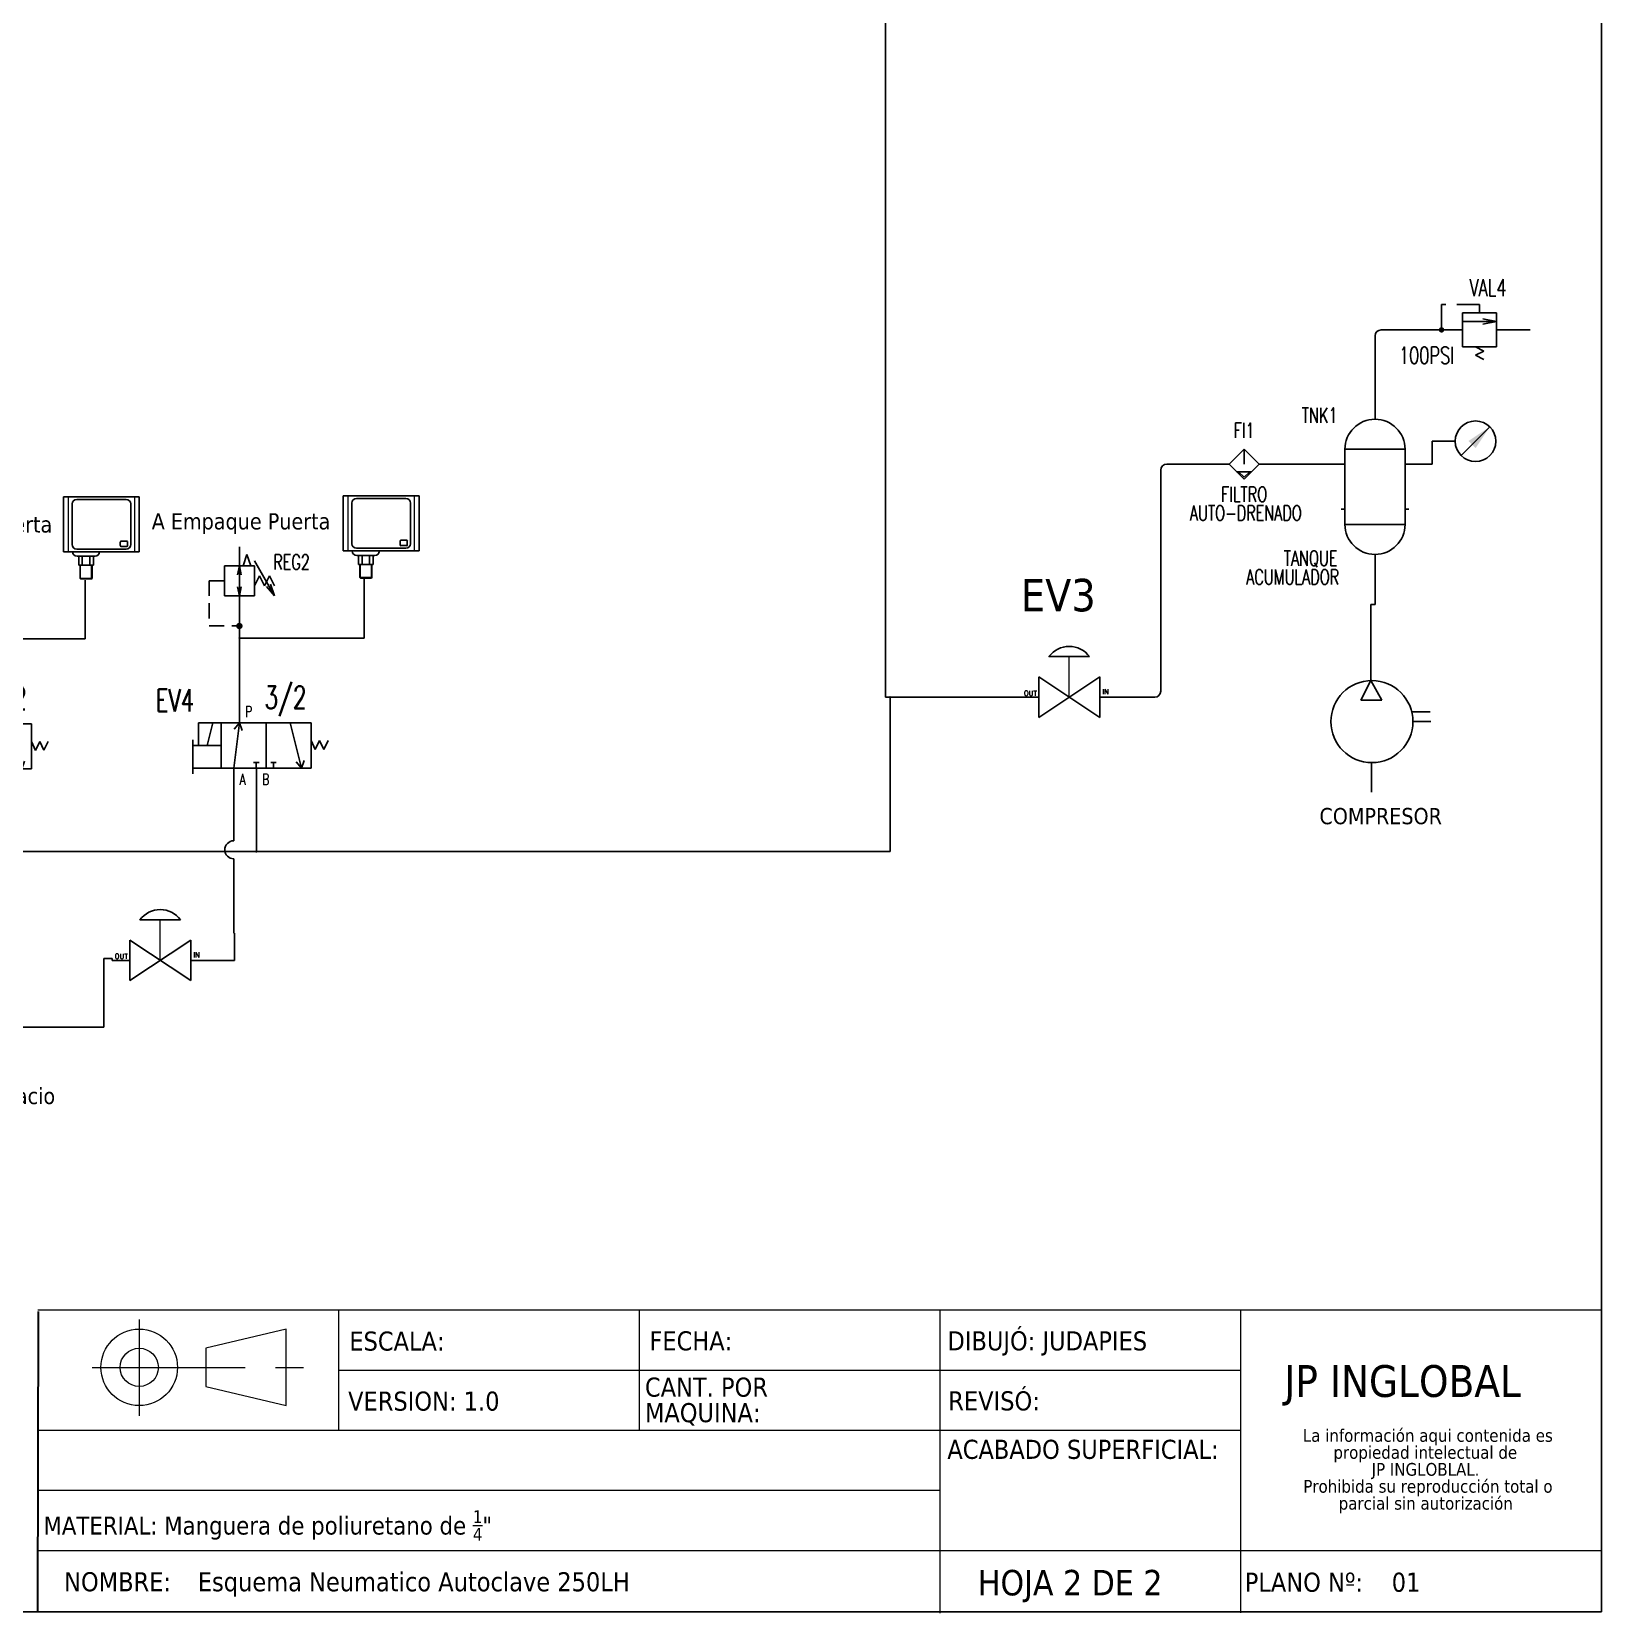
# Model space of a CAD drawing. Header units: millimetres. Extents: x -66 to 265, y 10 to 221.
# Drawn here: x 134.5 to 265, y 9.9 to 141.4 of the extents above; entities that cross this region are included whole.
import ezdxf
from ezdxf.enums import TextEntityAlignment as Align

# ---------------------------------------------------------------- set-up
doc = ezdxf.new("R2010")
doc.units = ezdxf.units.MM
for name, pattern in [('CENTERX2', [20.32, 12.7, -2.54, 2.54, -2.54]), ('DASHED', [0.1875, 0.125, -0.0625]), ('PHANTOM', [12.7, 6.35, -1.27, 1.27, -1.27, 1.27, -1.27])]:
    doc.linetypes.add(name, pattern=pattern)
for name, color, linetype in [('CONTORNO', 179, 'Continuous'), ('DESC', 250, 'Continuous'), ('SYMS', 7, 'Continuous'), ('TAGS', 250, 'Continuous'), ('TERMS', 123, 'Continuous'), ('WIRENO', 250, 'Continuous'), ('WIRES', 7, 'Continuous')]:
    doc.layers.add(name, color=color, linetype=linetype)
doc.styles.add('SLDTEXTSTYLE0', font='tahoma.ttf')
doc.styles.add('SLDTEXTSTYLE1', font='tahomabd.ttf')
doc.styles.get("Standard").update_dxf_attribs({"font": 'tahoma.ttf'})
doc.styles.add('WD', font='romans.shx')

# ---------------------------------------------------------------- blocks, each defined once
blk = doc.blocks.new('SW_NOTE_2')
at = {"layer": 'CONTORNO', "color": 0, "char_height": 1.0583, "attachment_point": 2, "style": 'SLDTEXTSTYLE0'}
for s, insert in [('La información aqui contenida es ', (10.29, 1.34)), ('propiedad intelectual de', (10.08, -0.07)), ('JP INGLOBLAL.', (10.1, -1.48)), ('Prohibida su reproducción total o ', (10.3, -2.89)), ('parcial sin autorización', (10.12, -4.3))]:
    blk.add_mtext(s, dxfattribs=dict(at, insert=insert))
blk = doc.blocks.new('SW_NOTE_4')
at = {"color": 0, "linetype": 'Continuous', "lineweight": 0, "char_height": 1.587, "attachment_point": 1, "style": 'SLDTEXTSTYLE0'}
for s, insert in [('CANT. POR ', (0, 2.02)), ('MAQUINA:', (0, -0.1))]:
    blk.add_mtext(s, dxfattribs=dict(at, insert=insert))
blk = doc.blocks.new('VVL1_3WAY_NC_SOL_SPG_RTRN')
for p, q in [((-0.2263, 0), (-0.1013, 0)), ((-0.2263, -0.125), (-0.2263, 0)), ((-0.1785, -0.125), (-0.1473, 0)), ((-0.1013, 0), (0.3987, 0)), ((-0.1013, 0), (-0.1013, -0.25)), ((0, 0), (-0.0312, -0.25)), ((0, 0), (-0.029, -0.0344)), ((0, 0), (0.0153, -0.0423)), ((0.1487, 0), (0.1487, -0.25)), ((0.2812, 0), (0.3438, -0.25)), ((0.3987, 0), (0.3987, -0.25)), ((-0.2573, -0.2815), (-0.2573, -0.094)), ((-0.1013, -0.125), (-0.2573, -0.125)), ((0.4205, -0.1475), (0.3987, -0.098)), ((0.4449, -0.098), (0.4205, -0.1475)), ((0.4674, -0.1471), (0.4449, -0.098)), ((0.4914, -0.098), (0.4674, -0.1471)), ((-0.1013, -0.25), (-0.2573, -0.25)), ((-0.1013, -0.25), (0.3987, -0.25)), ((0.1092, -0.219), (0.0783, -0.219)), ((0.0938, -0.25), (0.0938, -0.219)), ((0.2046, -0.219), (0.1736, -0.219)), ((0.1891, -0.25), (0.1891, -0.219)), ((0.3438, -0.25), (0.3148, -0.2156)), ((0.3438, -0.25), (0.3591, -0.2077))]:
    blk.add_line(p, q)
at = {"style": 'WD', "width": 0.7}
for tag, p, height in [('DESC1', (0.5938, 0.5312), 0.125), ('DESC2', (0.5938, 0.375), 0.125), ('DESC3', (0.5938, 0.2188), 0.125), ('WDTAGALT', (0.5938, 0.0625), 0.125), ('TERM01', (0.0312, 0.0312), 0.0625), ('TERM02', (0.3125, 0.0312), 0.0625), ('TERM08', (0.5312, -0.1562), 0.0625), ('RATING1', (0.6562, -0.3125), 0.125), ('TERM03', (0, -0.3438), 0.0625), ('TERM04', (0.125, -0.3438), 0.0625), ('TERM05', (0.2188, -0.3438), 0.0625), ('TERM06', (0.375, -0.3438), 0.0625)]:
    blk.add_attdef(tag, p, '', height=height, dxfattribs=at)
for tag, height, p in [('INST', 0.125, (-0.25, 0.375)), ('LOC', 0.125, (-0.25, 0.2188)), ('TAG1', 0.125, (-0.25, 0.0625)), ('TERM07', 0.0625, (-0.3125, -0.1562))]:
    blk.add_attdef(tag, text='', height=height, dxfattribs=at).set_placement(p, align=Align.RIGHT)
at = {"style": 'WD'}
for tag, p, height, flags in [('X2TERM01', (0, 0), 0.005, 1), ('WDTYPE', (0.0625, 0.0625), 0.01, 1), ('X2TERM02', (0.2812, 0), 0.005, 1), ('WDBLKNAM', (-0.0635, -0.0312), 0.01, 9), ('FAMILY', (-0.0625, -0.0625), 0.01, 9), ('X8TERM03', (-0.0312, -0.25), 0.005, 1), ('X8TERM04', (0.0938, -0.25), 0.005, 1), ('X8TERM05', (0.1875, -0.25), 0.005, 1), ('X8TERM06', (0.3438, -0.25), 0.005, 1)]:
    blk.add_attdef(tag, p, '', height=height, dxfattribs=dict(at, flags=flags))
at = {"linetype": 'Continuous', "style": 'WD', "flags": 9}
for tag, p in [('CAT', (-0.0625, -0.0938)), ('ASSYCODE', (-0.0625, -0.1562)), ('MFG', (-0.0625, -0.125))]:
    blk.add_attdef(tag, p, '', height=0.01, dxfattribs=at)
at = {"style": 'WD'}
blk.add_attdef('XREF', text='', height=0.0625, dxfattribs=at).set_placement((-0.0938, -0.375), align=Align.RIGHT)
blk = doc.blocks.new('WDDOT')
for radius in [0.03, 0.0187, 0.00929]:
    blk.add_circle((0, 0), radius)
blk = doc.blocks.new('presostato')
at = {"color": 7, "linetype": 'Continuous', "lineweight": 25}
for p, q in [((96.68, 85.74), (96.68, 90.32)), ((96.68, 90.32), (97.05, 90.32)), ((102.6, 90.32), (97.05, 90.32)), ((97.39, 89.72), (97.39, 86.34)), ((101.89, 90.09), (97.77, 90.09)), ((102.27, 86.34), (102.27, 89.72)), ((102.6, 90.32), (102.98, 90.32)), ((102.98, 90.32), (102.98, 85.74)), ((97.05, 85.74), (96.68, 85.74)), ((97.05, 85.74), (102.6, 85.74)), ((97.77, 85.97), (101.89, 85.97)), ((101.4, 86.55), (101.4, 86.25)), ((101.93, 86.63), (101.48, 86.63)), ((101.48, 86.18), (101.93, 86.18)), ((102, 86.25), (102, 86.55)), ((102.98, 85.74), (102.6, 85.74)), ((99.3, 85.37), (97.8, 85.37)), ((97.94, 84.62), (97.94, 85.37)), ((98.24, 84.62), (97.94, 84.62)), ((98.06, 84.62), (98.06, 83.53)), ((98.24, 84.62), (98.24, 85.37)), ((98.86, 84.62), (98.24, 84.62)), ((98.86, 84.62), (98.86, 85.37)), ((99.17, 84.62), (98.86, 84.62)), ((99.05, 83.53), (99.05, 84.62)), ((99.17, 84.62), (99.17, 85.37)), ((98.06, 83.53), (98.1, 83.49)), ((98.06, 83.53), (99.05, 83.53)), ((99.01, 83.49), (98.1, 83.49)), ((99.01, 83.49), (99.05, 83.53))]:
    blk.add_line(p, q, dxfattribs=at)
at = {"color": 8, "linetype": 'PHANTOM', "lineweight": 18}
for p, q in [((97.05, 90.32), (97.05, 85.74)), ((102.6, 85.74), (102.6, 90.32))]:
    blk.add_line(p, q, dxfattribs=at)
at = {"color": 7, "linetype": 'Continuous', "lineweight": 18}
for p, q in [((98.1, 83.49), (98.1, 84.62)), ((99.01, 83.49), (99.01, 84.62))]:
    blk.add_line(p, q, dxfattribs=at)
at = {"color": 7, "linetype": 'Continuous', "lineweight": 25}
for centre, radius, start, end in [((97.77, 89.72), 0.375, 90, 180), ((101.89, 89.72), 0.375, 0, 90), ((97.77, 86.34), 0.375, 180, 270), ((97.8, 85.74), 0.375, 180, 270), ((99.3, 85.74), 0.375, 270, 0), ((101.48, 86.55), 0.075, 90, 180), ((101.48, 86.25), 0.075, 180, 270), ((101.89, 86.34), 0.375, 270, 0), ((101.93, 86.55), 0.075, 0, 90), ((101.93, 86.25), 0.075, 270, 0)]:
    blk.add_arc(centre, radius, start, end, dxfattribs=at)
blk = doc.blocks.new('HTK1_AIR_TNK')
for p, q in [((0, 1.125), (0, 1.156)), ((-0.25, 0.875), (0.25, 0.875)), ((-0.25, 0.874), (-0.25, 0.25)), ((0.25, 0.25), (0.25, 0.874)), ((-0.25, 0.75), (-0.281, 0.75)), ((0.25, 0.75), (0.281, 0.75)), ((-0.25, 0.375), (-0.281, 0.375)), ((0.25, 0.375), (0.281, 0.375)), ((0.25, 0.25), (-0.25, 0.25)), ((0, 0), (0, -0.031))]:
    blk.add_line(p, q)
for centre, start, end in [((0, 0.874), 0, 180), ((0, 0.25), 180, 360)]:
    blk.add_arc(centre, 0.25, start, end)
at = {"style": 'WD', "width": 0.7}
for tag, height, p in [('INST', 0.125, (-0.312, 1.406)), ('LOC', 0.125, (-0.312, 1.25)), ('TAG1', 0.125, (-0.312, 1.094)), ('TERM06', 0.0625, (-0.312, 0.781)), ('TERM05', 0.0625, (-0.312, 0.406)), ('DESC1', 0.125, (-0.312, -0.094)), ('DESC2', 0.125, (-0.298, -0.25)), ('DESC3', 0.125, (-0.298, -0.406)), ('WDTAGALT', 0.125, (-0.298, -0.562))]:
    blk.add_attdef(tag, text='', height=height, dxfattribs=at).set_placement(p, align=Align.RIGHT)
for tag, p, height in [('TERM01', (0.031, 1.156), 0.0625), ('TERM02', (0.312, 0.781), 0.0625), ('TERM03', (0.312, 0.406), 0.0625), ('RATING1', (0.312, 0.094), 0.125), ('TERM04', (0.031, -0.094), 0.0625)]:
    blk.add_attdef(tag, p, '', height=height, dxfattribs=at)
at = {"style": 'WD'}
for tag, p, height, flags in [('X2TERM01', (0, 1.156), 0.005, 1), ('X4TERM06', (-0.281, 0.75), 0.005, 1), ('X1TERM02', (0.281, 0.75), 0.005, 1), ('X4TERM05', (-0.281, 0.375), 0.005, 1), ('X1TERM03', (0.281, 0.375), 0.005, 1), ('WDTYPE', (0.062, 0.062), 0.01, 1), ('WDBLKNAM', (0.33, 0), 0.01, 9), ('X8TERM04', (0, -0.031), 0.005, 1), ('FAMILY', (0.332, -0.018), 0.01, 9)]:
    blk.add_attdef(tag, p, '', height=height, dxfattribs=dict(at, flags=flags))
blk.add_attdef('XREF', (0.469, 0), '', height=0.0625, dxfattribs=at)
at = {"linetype": 'Continuous', "style": 'WD', "flags": 9}
for tag, p in [('ASSYCODE', (0.357, -0.099)), ('MFG', (0.355, -0.082)), ('CAT', (0.357, -0.062))]:
    blk.add_attdef(tag, text='', height=0.01, dxfattribs=at).set_placement(p, align=Align.CENTER)
blk = doc.blocks.new('COMPRESOR')
at = {"layer": 'WIRENO'}
for p, q in [((210.79, 124.1), (210.79, 129.04)), ((210.78, 124.02), (209.09, 120.74)), ((212.57, 120.74), (210.78, 124.02)), ((210.78, 124.02), (210.78, 124.02)), ((209.09, 120.74), (212.57, 120.74)), ((217.51, 118.82), (220.61, 118.82)), ((217.65, 117.24), (220.74, 117.24)), ((210.86, 105.46), (210.86, 110.4))]:
    blk.add_line(p, q, dxfattribs=at)
blk.add_circle((210.94, 117.2), 6.82, dxfattribs=at)
blk = doc.blocks.new('HME1_PRESS_M')
blk.add_line((0.0361, -0.0879), (0.2129, 0.0889))
blk.add_circle((0.125, 0), 0.125)
blk.add_solid([(0.0821, 0.0015), (0.1255, -0.0419), (0.2129, 0.0889)])
at = {"style": 'WD', "width": 0.7}
for tag, p in [('INST', (0.125, 0.5)), ('LOC', (0.125, 0.3438)), ('TAG1', (0.125, 0.1875)), ('DESC1', (0.125, -0.3438)), ('DESC2', (0.125, -0.5)), ('DESC3', (0.125, -0.6562)), ('WDTAGALT', (0.125, -0.8125))]:
    blk.add_attdef(tag, text='', height=0.125, dxfattribs=at).set_placement(p, align=Align.CENTER)
blk.add_attdef('TERM01', text='', height=0.0625, dxfattribs=at).set_placement((-0.0322, 0.0313), align=Align.RIGHT)
at = {"style": 'WD'}
for tag, p, height, flags in [('X4TERM01', (0, 0), 0.005, 1), ('WDTYPE', (0.0625, 0.0625), 0.01, 1), ('WDBLKNAM', (0.1342, 0.0008), 0.01, 9), ('X1TERM02', (0.248, 0), 0.005, 1), ('FAMILY', (0.1303, -0.0348), 0.01, 9)]:
    blk.add_attdef(tag, p, '', height=height, dxfattribs=dict(at, flags=flags))
at = {"style": 'WD', "width": 0.7}
for tag, p, height in [('TERM02', (0.2803, 0.0313), 0.0625), ('RATING1', (0.2812, -0.1875), 0.125)]:
    blk.add_attdef(tag, p, '', height=height, dxfattribs=at)
at = {"style": 'WD'}
blk.add_attdef('XREF', text='', height=0.0625, dxfattribs=at).set_placement((-0.0312, -0.125), align=Align.RIGHT)
at = {"linetype": 'Continuous', "style": 'WD', "flags": 9}
for tag, p in [('MFG', (0.1283, -0.0855)), ('ASSYCODE', (0.1305, -0.1028)), ('CAT', (0.1303, -0.066))]:
    blk.add_attdef(tag, p, '', height=0.01, dxfattribs=at)
blk = doc.blocks.new('HGVA1_DIAPHRAGM_VALVE2')
at = {"color": 7, "linetype": 'Continuous', "lineweight": 0, "ltscale": 3.2258}
for p, q in [((-0.25, 0.5), (0.25, 0.5)), ((0, 0), (0, 0.5))]:
    blk.add_line(p, q, dxfattribs=at)
for p, q in [((-0.375, -0.25), (-0.375, 0.25)), ((-0.375, -0.25), (0.375, 0.25)), ((-0.375, 0.25), (0.375, -0.25)), ((0.375, -0.25), (0.375, 0.25))]:
    blk.add_line(p, q)
at = {"ltscale": 25.4, "flags": 128}
blk.add_lwpolyline([(0.25, 0.5, 0.5), (-0.25, 0.5)], format="xyb", close=True, dxfattribs=at)
at = {"style": 'WD', "flags": 1}
for tag, p in [('INST', (-0.469, 0.748)), ('LOC', (-0.469, 0.587)), ('TAG1', (-0.469, 0.378))]:
    blk.add_attdef(tag, text='', height=0.125, dxfattribs=at).set_placement(p, align=Align.RIGHT)
at = {"style": 'WD'}
blk.add_attdef('XREF', text='', height=0.0625, rotation=0.0625, dxfattribs=at).set_placement((0.518, 0.271), align=Align.TOP_CENTER)
blk.add_attdef('TERM01', text='', height=0.0625, dxfattribs=at).set_placement((-0.399, 0.018), align=Align.RIGHT)
for tag, p, height in [('X4TERM01', (-0.375, 0), 0.005), ('X1TERM02', (0.375, 0), 0.005), ('TERM02', (0.406, 0.036), 0.0625), ('RATING1', (0.388, -0.162), 0.125), ('DESC1', (0.388, -0.378), 0.125), ('DESC2', (0.388, -0.562), 0.125), ('DESC3', (0.388, -0.752), 0.125), ('WDTAGALT', (0.388, -0.907), 0.125)]:
    blk.add_attdef(tag, p, '', height=height, dxfattribs=at)
at = {"style": 'WD', "flags": 1}
for tag, p in [('WDTYPE', (-0.154, -0.127)), ('FAMILY', (-0.143, -0.17)), ('CAT', (-0.143, -0.215)), ('MFG', (-0.141, -0.246)), ('ASSYCODE', (-0.113, -0.275))]:
    blk.add_attdef(tag, text='', height=0.01, dxfattribs=at).set_placement(p, align=Align.CENTER)
blk = doc.blocks.new('HFI1_AUTO_DRAIN')
for p, q in [((0.062, 0), (0, 0)), ((0.062, 0), (0.187, -0.125)), ((0.187, 0.125), (0.062, 0)), ((0.313, 0), (0.187, 0.125)), ((0.313, 0), (0.375, 0)), ((0.125, -0.063), (0.25, -0.063)), ((0.141, -0.063), (0.187, -0.109)), ((0.187, -0.125), (0.313, 0)), ((0.187, -0.109), (0.234, -0.063))]:
    blk.add_line(p, q)
at = {"linetype": 'DASHED'}
blk.add_line((0.187, 0.125), (0.187, -0.063), dxfattribs=at)
at = {"style": 'WD', "width": 0.7}
for tag, p in [('INST', (0.182, 0.531)), ('LOC', (0.182, 0.375)), ('TAG1', (0.187, 0.219)), ('DESC1', (0.187, -0.313)), ('DESC2', (0.202, -0.469)), ('DESC3', (0.202, -0.625)), ('WDTAGALT', (0.202, -0.781))]:
    blk.add_attdef(tag, text='', height=0.125, dxfattribs=at).set_placement(p, align=Align.CENTER)
blk.add_attdef('TERM01', text='', height=0.0625, dxfattribs=at).set_placement((0.031, 0.031), align=Align.RIGHT)
at = {"style": 'WD'}
for tag, p, height, flags in [('X4TERM01', (0, 0), 0.005, 1), ('WDBLKNAM', (0.177, 0.063), 0.01, 9), ('FAMILY', (0.176, 0.044), 0.01, 9), ('X1TERM02', (0.375, 0), 0.005, 1)]:
    blk.add_attdef(tag, p, '', height=height, dxfattribs=dict(at, flags=flags))
at = {"flags": 1}
blk.add_attdef('WDTYPE', (0.062, 0.062), '', height=0.01, dxfattribs=at)
at = {"linetype": 'Continuous', "style": 'WD', "flags": 9}
for tag, p in [('CAT', (0.201, 0)), ('ASSYCODE', (0.201, -0.037)), ('MFG', (0.199, -0.019))]:
    blk.add_attdef(tag, text='', height=0.01, dxfattribs=at).set_placement(p, align=Align.CENTER)
at = {"style": 'WD', "width": 0.7}
for tag, p, height in [('TERM02', (0.343, 0.031), 0.0625), ('RATING1', (0.344, -0.156), 0.125)]:
    blk.add_attdef(tag, p, '', height=height, dxfattribs=at)
blk.add_attdef('XREF', text='', height=0.0625).set_placement((0.062, -0.125), align=Align.RIGHT)
blk = doc.blocks.new('HVL1_V_MAX_PRESS')
at = {"linetype": 'DASHED'}
for p, q in [((0.2107, 0.1406), (0, 0.1406)), ((0, 0.1406), (0, 0)), ((0.2107, 0.094), (0.2107, 0.1406))]:
    blk.add_line(p, q, dxfattribs=at)
for p, q in [((0.117, 0.094), (0.117, -0.0935)), ((0.117, 0.094), (0.3045, 0.094)), ((0.3045, -0.0935), (0.3045, 0.094)), ((0, 0), (0.117, 0)), ((0.3047, 0.0469), (0.2282, 0.0621)), ((0.3047, 0.0469), (0.2282, 0.0317)), ((0.3045, 0), (0.492, 0)), ((0.117, -0.0935), (0.3045, -0.0935)), ((0.1875, -0.0938), (0.2344, -0.1174)), ((0.2344, -0.1174), (0.1875, -0.1406)), ((0.1875, -0.1406), (0.2344, -0.1643))]:
    blk.add_line(p, q)
at = {"const_width": 0.015}
blk.add_lwpolyline([(-0.0075, 0, 1), (0.0075, 0, 1)], format="xyb", close=True, dxfattribs=at)
blk.add_lwpolyline([(0.3047, 0.0469), (0.1172, 0.0469), (0.1172, 0.0469)])
at = {"style": 'WD', "width": 0.7}
for tag, height, p in [('INST', 0.0938, (0.2578, 0.4219)), ('LOC', 0.0938, (0.2578, 0.3047)), ('TAG1', 0.0938, (0.2578, 0.1875)), ('TERM03', 0.0469, (0.2109, -0.2344))]:
    blk.add_attdef(tag, text='', height=height, dxfattribs=at).set_placement(p, align=Align.CENTER)
blk.add_attdef('XREF', text='', height=0.0625).set_placement((-0.0258, 0.1499), align=Align.RIGHT)
for tag, height, p in [('TERM01', 0.0469, (-0.0234, 0.0234)), ('DESC1', 0.0938, (0.0703, -0.1875)), ('DESC2', 0.0938, (0.0703, -0.3047)), ('DESC3', 0.0938, (0.0703, -0.4219)), ('WDTAGALT', 0.0938, (0.0701, -0.5461))]:
    blk.add_attdef(tag, text='', height=height, dxfattribs=at).set_placement(p, align=Align.RIGHT)
at = {"style": 'WD'}
for tag, p, height, flags in [('X4TERM01', (0, 0), 0.00375, 1), ('X1TERM02', (0.4922, 0), 0.00375, 1), ('WDBLKNAM', (0.3982, -0.194), 0.0075, 9), ('FAMILY', (0.3984, -0.2109), 0.0075, 9)]:
    blk.add_attdef(tag, p, '', height=height, dxfattribs=dict(at, flags=flags))
at = {"flags": 1}
blk.add_attdef('WDTYPE', (0.07, 0.0625), '', height=0.01, dxfattribs=at)
at = {"style": 'WD', "width": 0.7}
for tag, p, height in [('TERM02', (0.4688, 0.0234), 0.0469), ('RATING1', (0.3516, -0.1641), 0.0938)]:
    blk.add_attdef(tag, p, '', height=height, dxfattribs=at)
at = {"linetype": 'Continuous', "style": 'WD', "flags": 9}
for tag, p in [('CAT', (0.3984, -0.2344)), ('MFG', (0.3984, -0.2578)), ('ASSYCODE', (0.3984, -0.2812))]:
    blk.add_attdef(tag, p, '', height=0.0075, dxfattribs=at)
blk = doc.blocks.new('VVL1_AIR_PRESS_REG')
for p, q in [((0, 0), (0, -0.167)), ((0.062, -0.063), (0.031, -0.156)), ((0.094, -0.156), (0.062, -0.063)), ((-0.125, -0.156), (-0.125, -0.407)), ((0.125, -0.156), (-0.125, -0.156)), ((0, -0.156), (-0.015, -0.231)), ((0, -0.156), (0.015, -0.231)), ((0.102, -0.156), (0.018, -0.156)), ((0.125, -0.407), (0.125, -0.156)), ((0.125, -0.323), (0.167, -0.239)), ((0.167, -0.239), (0.209, -0.323)), ((0.209, -0.323), (0.251, -0.239)), ((0.251, -0.239), (0.292, -0.323)), ((0, -0.407), (-0.015, -0.332)), ((0, -0.407), (0.015, -0.332)), ((0.292, -0.407), (0.224, -0.328)), ((0.292, -0.407), (0.259, -0.308)), ((-0.125, -0.407), (0.125, -0.407)), ((0, -0.406), (0, -0.657))]:
    blk.add_line(p, q)
at = {"linetype": 'DASHED'}
for p, q in [((-0.251, -0.281), (-0.251, -0.657)), ((-0.125, -0.281), (-0.251, -0.281)), ((-0.251, -0.657), (0, -0.657))]:
    blk.add_line(p, q, dxfattribs=at)
for points in [[(0.292, -0.407), (0.125, -0.114), (0.125, -0.114)], [(0, -0.407), (0, -0.156), (0, -0.156)]]:
    blk.add_lwpolyline(points)
at = {"const_width": 0.0267}
blk.add_lwpolyline([(0, -0.644, 1), (0, -0.67, 1)], format="xyb", close=True, dxfattribs=at)
at = {"style": 'WD', "width": 0.7}
for tag, p in [('INST', (0.281, 0.125)), ('LOC', (0.281, -0.031)), ('TAG1', (0.281, -0.188)), ('DESC1', (0.281, -0.594)), ('DESC2', (0.281, -0.75)), ('DESC3', (0.281, -0.906)), ('WDTAGALT', (0.281, -1.062))]:
    blk.add_attdef(tag, p, '', height=0.125, dxfattribs=at)
for tag, height, p in [('TERM01', 0.0625, (-0.024, 0)), ('RATING1', 0.125, (-0.194, -0.188)), ('TERM02', 0.0625, (-0.031, -0.781))]:
    blk.add_attdef(tag, text='', height=height, dxfattribs=at).set_placement(p, align=Align.RIGHT)
at = {"style": 'WD'}
for tag, p, height, flags in [('X2TERM01', (0, 0), 0.005, 1), ('WDTYPE', (0.062, 0.062), 0.01, 1), ('WDBLKNAM', (-0.188, -0.438), 0.01, 9), ('FAMILY', (-0.188, -0.469), 0.01, 9), ('X8TERM02', (0, -0.656), 0.005, 1)]:
    blk.add_attdef(tag, p, '', height=height, dxfattribs=dict(at, flags=flags))
blk.add_attdef('XREF', text='', height=0.0625, dxfattribs=at).set_placement((-0.344, -0.438), align=Align.RIGHT)
at = {"linetype": 'Continuous', "style": 'WD', "flags": 9}
for tag, p in [('CAT', (-0.188, -0.5)), ('MFG', (-0.188, -0.531)), ('ASSYCODE', (-0.188, -0.562))]:
    blk.add_attdef(tag, p, '', height=0.01, dxfattribs=at)

msp = doc.modelspace()

# ---------------------------------------------------------------- hatches: boundary and pattern name
at = {"layer": 'WIRENO'}
h = msp.add_hatch(dxfattribs=at)
h.set_pattern_fill('AR-CONC', color=256)
h.paths.add_polyline_path([(101.3, 138.28), (101.3, 137.08), (98.24, 137.08), (98.24, 135.57), (101.31, 135.57), (101.31, 134.08), (103.4, 136.17)])
h.paths.add_polyline_path([(97.73, 116.8), (96.23, 116.8), (96.23, 113.73), (94.73, 113.73), (96.82, 111.64), (98.93, 113.73), (97.73, 113.73)])
h.paths.add_polyline_path([(121.65, 101.49), (119.55, 99.4), (121.65, 97.29), (121.65, 98.49), (124.72, 98.49), (124.72, 99.99), (121.65, 99.99)])
h.paths.add_polyline_path([(100.12, 84.73), (98.62, 84.73), (98.62, 81.67), (97.12, 81.67), (99.21, 79.57), (101.32, 81.67), (100.12, 81.67)])
h.paths.add_polyline_path([(204.83, 49.61), (204.83, 48.41), (201.77, 48.41), (201.77, 46.9), (204.83, 46.9), (204.83, 45.41), (206.93, 47.5)])
h.paths.add_polyline_path([(236.86, 94.98), (233.8, 94.98), (233.8, 96.48), (231.7, 94.39), (233.8, 92.28), (233.8, 93.48), (236.86, 93.48)])
h = msp.add_hatch(dxfattribs=at)
h.set_pattern_fill('AR-CONC', color=256, scale=0.5)
h.set_pattern_definition([(50, (111.784, 24.14), (91.09, -7.97), [9.525, -104.775]), (355, (111.78, 24.14), (-17.62, 95.53), [7.62, -83.82]), (100.45, (119.375, 23.47), (73.47, 87.56), [8.095, -89.045]), (46.18, (111.78, 49.54), (135.54, -21.02), [14.29, -157.16]), (96.64, (123.08, 47.79), (118.7, 123.71), [12.14, -133.57]), (351.18, (111.78, 49.54), (118.7, 123.71), [11.43, -125.73]), (21, (124.484, 43.19), (75.81, -51.13), [9.525, -104.775]), (326, (124.48, 43.19), (30.9, 92.09), [7.62, -83.82]), (71.45, (130.8, 38.93), (106.71, 40.96), [8.095, -89.045]), (37.5, (111.784, 24.138), (1.544, 42.278), [0, -82.804, 0, -85.09, 0, -84.1375]), (7.5, (111.784, 24.138), (33.41, 50.09), [0, -48.514, 0, -80.899, 0, -32.0675]), (327.5, (83.463, 24.138), (67.795, -2.864), [0, -31.75, 0, -99.06, 0, -131.445]), (317.5, (70.763, 24.14), (74.065, 12.713), [0, -41.275, 0, -65.786, 0, -93.345])])
h.paths.add_polyline_path([(155.99, 100.43), (158.09, 102.52), (156.89, 102.52), (156.89, 105.59), (155.39, 105.59), (155.39, 102.52), (153.89, 102.52)])
h = msp.add_hatch(dxfattribs=at)
h.set_pattern_fill('AR-CONC', color=256, scale=0.5)
h.set_pattern_definition([(50, (190.336, 15.9), (91.09, -7.97), [9.525, -104.775]), (355, (190.34, 15.9), (-17.62, 95.53), [7.62, -83.82]), (100.45, (197.93, 15.24), (73.47, 87.56), [8.095, -89.045]), (46.18, (190.34, 41.3), (135.54, -21.02), [14.29, -157.16]), (96.64, (201.63, 39.55), (118.7, 123.71), [12.14, -133.57]), (351.18, (190.34, 41.3), (118.7, 123.71), [11.43, -125.73]), (21, (203.036, 34.95), (75.81, -51.13), [9.525, -104.775]), (326, (203.04, 34.95), (30.9, 92.09), [7.62, -83.82]), (71.45, (209.35, 30.69), (106.71, 40.96), [8.095, -89.045]), (37.5, (190.336, 15.9), (1.544, 42.278), [0, -82.804, 0, -85.09, 0, -84.1375]), (7.5, (190.336, 15.9), (33.41, 50.09), [0, -48.514, 0, -80.899, 0, -32.0675]), (327.5, (162.015, 15.9), (67.795, -2.864), [0, -31.75, 0, -99.06, 0, -131.445]), (317.5, (149.315, 15.9), (74.065, 12.713), [0, -41.275, 0, -65.786, 0, -93.345])])
h.paths.add_polyline_path([(233.8, 93.48), (236.86, 93.48), (236.86, 94.98), (233.8, 94.98), (233.8, 96.48), (231.7, 94.39), (233.8, 92.28)])
h = msp.add_hatch(dxfattribs=at)
h.set_pattern_fill('AR-CONC', color=256, scale=0.5)
h.set_pattern_definition([(50, (160.04, -29.775), (91.09, -7.97), [9.525, -104.775]), (355, (160.04, -29.78), (-17.62, 95.53), [7.62, -83.82]), (100.45, (167.63, -30.44), (73.47, 87.56), [8.095, -89.045]), (46.18, (160.04, -4.38), (135.54, -21.02), [14.29, -157.16]), (96.64, (171.33, -6.13), (118.7, 123.71), [12.14, -133.57]), (351.18, (160.04, -4.38), (118.7, 123.71), [11.43, -125.73]), (21, (172.74, -10.725), (75.81, -51.13), [9.525, -104.775]), (326, (172.74, -10.73), (30.9, 92.09), [7.62, -83.82]), (71.45, (179.06, -14.99), (106.71, 40.96), [8.095, -89.045]), (37.5, (160.04, -29.775), (1.544, 42.278), [0, -82.804, 0, -85.09, 0, -84.1375]), (7.5, (160.04, -29.775), (33.41, 50.09), [0, -48.514, 0, -80.899, 0, -32.0675]), (327.5, (131.717, -29.775), (67.795, -2.864), [0, -31.75, 0, -99.06, 0, -131.445]), (317.5, (119.02, -29.775), (74.065, 12.713), [0, -41.275, 0, -65.786, 0, -93.345])])
h.paths.add_polyline_path([(204.83, 46.9), (204.83, 45.41), (206.93, 47.5), (204.83, 49.61), (204.83, 48.41), (201.77, 48.41), (201.77, 46.9)])

# ---------------------------------------------------------------- linework, layer by layer
at = {"color": 7, "linetype": 'Continuous'}
for p, q in [((265, 10), (265, 205)), ((15, 10), (265, 10))]:
    msp.add_line(p, q, dxfattribs=at)
at = {"color": 7, "linetype": 'CENTERX2', "lineweight": 0}
for p, q in [((265, 51.17), (265, 10)), ((143.43, 34.29), (143.43, 26.3)), ((139.53, 30.32), (157.1, 30.32)), ((134.96, 10), (265, 10))]:
    msp.add_line(p, q, dxfattribs=at)
at = {"color": 7, "linetype": 'Continuous', "lineweight": 30}
msp.add_line((135.02, 34.97), (134.96, 10), dxfattribs=at)
at = {"color": 7, "linetype": 'Continuous', "lineweight": 0}
for p, q in [((265, 35.07), (135, 35.07)), ((160, 35.09), (160, 25.07)), ((185, 35.07), (185, 25.07)), ((210, 35.07), (210, 9.87)), ((235, 35.07), (235, 9.9)), ((155.64, 33.5), (148.97, 31.91)), ((155.64, 27.15), (155.64, 33.5)), ((148.97, 31.91), (148.97, 28.74)), ((235, 30.07), (160, 30.07)), ((148.97, 28.74), (155.64, 27.15)), ((235, 25.07), (134.99, 25.07)), ((210, 20.07), (134.99, 20.07)), ((265, 15.07), (134.99, 15.07))]:
    msp.add_line(p, q, dxfattribs=at)
for radius in [3.18, 1.59]:
    msp.add_circle((143.43, 30.32), radius, dxfattribs=at)
at = {"layer": 'WIRES'}
for p, q in [((205.49, 86.04), (205.49, 151.22)), ((246.18, 109.47), (246.18, 116.08)), ((246.68, 116.58), (251.71, 116.58)), ((252.85, 107.32), (250.92, 107.32)), ((250.92, 107.32), (250.92, 105.41)), ((228.86, 105.42), (233.42, 105.42)), ((237.17, 105.42), (237.34, 105.42)), ((237.34, 105.41), (237.38, 105.41)), ((243.37, 105.41), (237.38, 105.41)), ((250.92, 105.41), (248.99, 105.41)), ((228.36, 86.54), (228.36, 104.92)), ((246.18, 93.76), (246.18, 97.6)), ((138.95, 90.89), (138.95, 95.77)), ((162.14, 90.96), (162.14, 95.92)), ((151.76, 94.22), (151.72, 94.22)), ((245.84, 89.93), (245.84, 93.76)), ((245.84, 93.76), (246.18, 93.76)), ((128.52, 90.89), (138.95, 90.89)), ((151.76, 83.9), (151.76, 91.96)), ((151.78, 90.96), (162.14, 90.96)), ((218.23, 86.04), (205.49, 86.04)), ((205.86, 73.2), (205.86, 86.04)), ((223.29, 86.04), (227.86, 86.04)), ((151.29, 80.15), (151.29, 74.1)), ((153.17, 80.15), (153.17, 73.2)), ((121.88, 73.2), (205.86, 73.2)), ((151.29, 72.6), (151.29, 66.41)), ((151.34, 66.43), (151.29, 66.43)), ((151.34, 64.16), (151.34, 66.43)), ((140.49, 58.61), (140.49, 64.31)), ((140.49, 64.31), (141.17, 64.31)), ((141.17, 64.31), (141.17, 64.16)), ((141.17, 64.16), (142.65, 64.16)), ((147.71, 64.16), (151.34, 64.16)), ((113.19, 58.61), (140.49, 58.61))]:
    msp.add_line(p, q, dxfattribs=at)
for centre, radius, start, end in [((246.68, 116.08), 0.5, 90, 180), ((228.86, 104.92), 0.5, 90, 180), ((227.86, 86.54), 0.5, 270, 0), ((151.29, 73.35), 0.75, 90, 270)]:
    msp.add_arc(centre, radius, start, end, dxfattribs=at)

# ---------------------------------------------------------------- block references
at = {"color": 7, "linetype": 'Continuous', "lineweight": 0}
msp.add_blockref('SW_NOTE_4', (185.48, 27.45), dxfattribs=at)
at = {"layer": 'CONTORNO', "color": 7}
msp.add_blockref('SW_NOTE_2', (240.28, 23.85), dxfattribs=at)
at = {"layer": 'SYMS'}
ref = msp.add_blockref('HVL1_V_MAX_PRESS', (251.71, 116.58), dxfattribs=dict(at, xscale=15, yscale=15, zscale=15))
ref.add_attrib('DESC1', '100PSI', dxfattribs={"layer": 'DESC', "height": 1.406, "style": 'WD', "width": 0.7}).set_placement((252.77, 113.76), align=Align.RIGHT)
ref.add_attrib('TAG1', 'VAL4', dxfattribs={"layer": 'TAGS', "height": 1.406, "style": 'WD', "width": 0.7}).set_placement((255.58, 119.39), align=Align.CENTER)
ref = msp.add_blockref('HTK1_AIR_TNK', (246.18, 97.91), dxfattribs=dict(at, xscale=10, yscale=10, zscale=10))
ref.add_attrib('DESC1', 'TANQUE', dxfattribs={"layer": 'DESC', "height": 1.25, "style": 'WD', "width": 0.7}).set_placement((243.06, 96.97), align=Align.RIGHT)
ref.add_attrib('DESC2', 'ACUMULADOR', dxfattribs={"layer": 'DESC', "height": 1.25, "style": 'WD', "width": 0.7}).set_placement((243.2, 95.41), align=Align.RIGHT)
ref.add_attrib('TAG1', 'TNK1', dxfattribs={"layer": 'TAGS', "height": 1.25, "style": 'WD', "width": 0.7}).set_placement((243.06, 108.85), align=Align.RIGHT)
ref = msp.add_blockref('HFI1_AUTO_DRAIN', (233.42, 105.42), dxfattribs=dict(at, xscale=10, yscale=10, zscale=10))
ref.add_attrib('DESC2', 'AUTO-DRENADO', dxfattribs={"layer": 'DESC', "height": 1.25, "style": 'WD', "width": 0.7}).set_placement((235.44, 100.73), align=Align.CENTER)
ref.add_attrib('DESC1', 'FILTRO', dxfattribs={"layer": 'DESC', "height": 1.25, "style": 'WD', "width": 0.7}).set_placement((235.3, 102.29), align=Align.CENTER)
ref.add_attrib('TAG1', 'FI1', dxfattribs={"layer": 'TAGS', "height": 1.25, "style": 'WD', "width": 0.7}).set_placement((235.3, 107.6), align=Align.CENTER)
for name, p, xscale, yscale, zscale in [('HME1_PRESS_M', (252.85, 107.32), 13.5, 13.5, 13.5), ('WDDOT', (151.76, 90.96), 0.5, 0.5, 0.5)]:
    msp.add_blockref(name, p, dxfattribs=dict(at, xscale=xscale, yscale=yscale, zscale=zscale))
ref = msp.add_blockref('VVL1_AIR_PRESS_REG', (151.76, 98.53), dxfattribs=dict(at, xscale=10, yscale=10, zscale=10))
ref.add_attrib('TAG1', 'REG2', (154.58, 96.65), dxfattribs={"layer": 'TAGS', "height": 1.25, "style": 'WD', "width": 0.7})
ref = msp.add_blockref('HGVA1_DIAPHRAGM_VALVE2', (220.76, 86.04), dxfattribs=dict(at, xscale=6.749999999999999, yscale=6.749999999999999, zscale=6.749999999999999))
ref.add_attrib('TERM01', 'OUT', dxfattribs={"layer": 'TERMS', "height": 0.422, "style": 'WD'}).set_placement((218.07, 86.16), align=Align.RIGHT)
ref.add_attrib('TERM02', 'IN', (223.5, 86.28), dxfattribs={"layer": 'TERMS', "height": 0.422, "style": 'WD'})
ref = msp.add_blockref('VVL1_3WAY_NC_SOL_SPG_RTRN', (128.5, 83.83), dxfattribs=dict(at, xscale=15, yscale=15, zscale=15))
ref.add_attrib('TERM03', 'A', (128.5, 78.67), dxfattribs={"layer": 'TERMS', "height": 0.938, "style": 'WD', "width": 0.7})
ref.add_attrib('TERM04', 'B', (130.38, 78.67), dxfattribs={"layer": 'TERMS', "height": 0.938, "style": 'WD', "width": 0.7})
ref.add_attrib('TERM01', 'P', (128.97, 84.3), dxfattribs={"layer": 'TERMS', "height": 0.938, "style": 'WD', "width": 0.7})
ref.add_attrib('TAG1', 'EV5', dxfattribs={"layer": 'TAGS', "height": 1.875, "style": 'WD', "width": 0.7}).set_placement((124.75, 84.77), align=Align.RIGHT)
ref.add_attrib('DESC1', '3/2', (130.59, 85.02), dxfattribs={"layer": 'DESC', "height": 1.875, "style": 'WD', "width": 0.7})
ref = msp.add_blockref('VVL1_3WAY_NC_SOL_SPG_RTRN', (151.76, 83.9), dxfattribs=dict(at, xscale=15, yscale=15, zscale=15))
ref.add_attrib('TERM03', 'A', (151.76, 78.74), dxfattribs={"layer": 'TERMS', "height": 0.938, "style": 'WD', "width": 0.7})
ref.add_attrib('TERM04', 'B', (153.64, 78.74), dxfattribs={"layer": 'TERMS', "height": 0.938, "style": 'WD', "width": 0.7})
ref.add_attrib('TERM01', 'P', (152.23, 84.37), dxfattribs={"layer": 'TERMS', "height": 0.938, "style": 'WD', "width": 0.7})
ref.add_attrib('TAG1', 'EV4', dxfattribs={"layer": 'TAGS', "height": 1.875, "style": 'WD', "width": 0.7}).set_placement((148.01, 84.84), align=Align.RIGHT)
ref.add_attrib('DESC1', '3/2', (153.85, 85.09), dxfattribs={"layer": 'DESC', "height": 1.875, "style": 'WD', "width": 0.7})
for p in [(205.86, 86.04), (153.17, 73.2)]:
    msp.add_blockref('WDDOT', p, dxfattribs=at)
ref = msp.add_blockref('HGVA1_DIAPHRAGM_VALVE2', (145.18, 64.16), dxfattribs=dict(at, xscale=6.749999999999999, yscale=6.749999999999999, zscale=6.749999999999999))
ref.add_attrib('TERM01', 'OUT', dxfattribs={"layer": 'TERMS', "height": 0.422, "style": 'WD'}).set_placement((142.48, 64.29), align=Align.RIGHT)
ref.add_attrib('TERM02', 'IN', (147.92, 64.41), dxfattribs={"layer": 'TERMS', "height": 0.422, "style": 'WD'})
at = {"layer": 'WIRENO'}
for p in [(40.46, 12.39), (63.72, 12.46)]:
    msp.add_blockref('presostato', p, dxfattribs=at)
at = {"layer": 'WIRENO', "xscale": 0.5, "yscale": 0.5, "zscale": 0.5}
msp.add_blockref('COMPRESOR', (140.45, 25.41), dxfattribs=at)

# ---------------------------------------------------------------- texts
at = {"attachment_point": 1}
for s, width, insert, char_height in [('\\A1;A Empaque Puerta', 15.5344, (144.47, 101.34), 1.35), ('\\A1;A Empaque Puerta', 15.5344, (121.35, 101.08), 1.35), ('\\A1;EV3', 4.8749, (216.74, 95.88), 2.7), ('\\A1;COMPRESOR', 35.722, (241.56, 76.83), 1.35), ('\\A1;A Bomba de Vacio', 35.722, (121.88, 53.56), 1.35)]:
    msp.add_mtext_dynamic_manual_height_columns(s, width=width, gutter_width=1, heights=[0], dxfattribs=dict(at, insert=insert, char_height=char_height))
at = {"color": 7, "linetype": 'Continuous', "lineweight": 0, "attachment_point": 1, "style": 'SLDTEXTSTYLE0'}
for s, insert, char_height in [('ESCALA:', (160.9, 33.3), 1.587), ('FECHA:', (185.85, 33.32), 1.587), ('VERSION: 1.0', (160.8, 28.31), 1.5875), ('REVISÓ:', (210.7, 28.33), 1.587), ('\\A1;MATERIAL: Manguera de poliuretano de {\\H0.7x;\\S1/4;}"', (135.47, 18.43), 1.5), ('HOJA 2 DE 2', (213.16, 13.48), 2.1167), ('PLANO Nº:    01', (235.35, 13.25), 1.5875)]:
    msp.add_mtext(s, dxfattribs=dict(at, insert=insert, char_height=char_height))
at = {"color": 7, "linetype": 'Continuous', "lineweight": 0, "insert": (135.6, 13.29), "char_height": 1.5875, "width": 77.536, "attachment_point": 1, "style": 'SLDTEXTSTYLE0'}
msp.add_mtext('\\pi-4.7625,l6.35,t12.7;NOMBRE:^IEsquema Neumatico Autoclave 250LH', dxfattribs=at)
at = {"layer": 'CONTORNO', "color": 7, "char_height": 1.5875, "attachment_point": 1, "style": 'SLDTEXTSTYLE0'}
for s, insert in [('DIBUJÓ: JUDAPIES', (210.63, 33.32)), ('ACABADO SUPERFICIAL:', (210.62, 24.3))]:
    msp.add_mtext(s, dxfattribs=dict(at, insert=insert))
at = {"layer": 'CONTORNO', "insert": (238.63, 30.51), "char_height": 2.6458, "attachment_point": 1, "style": 'SLDTEXTSTYLE1'}
msp.add_mtext('JP INGLOBAL', dxfattribs=at)

doc.saveas('drawing.dxf')
